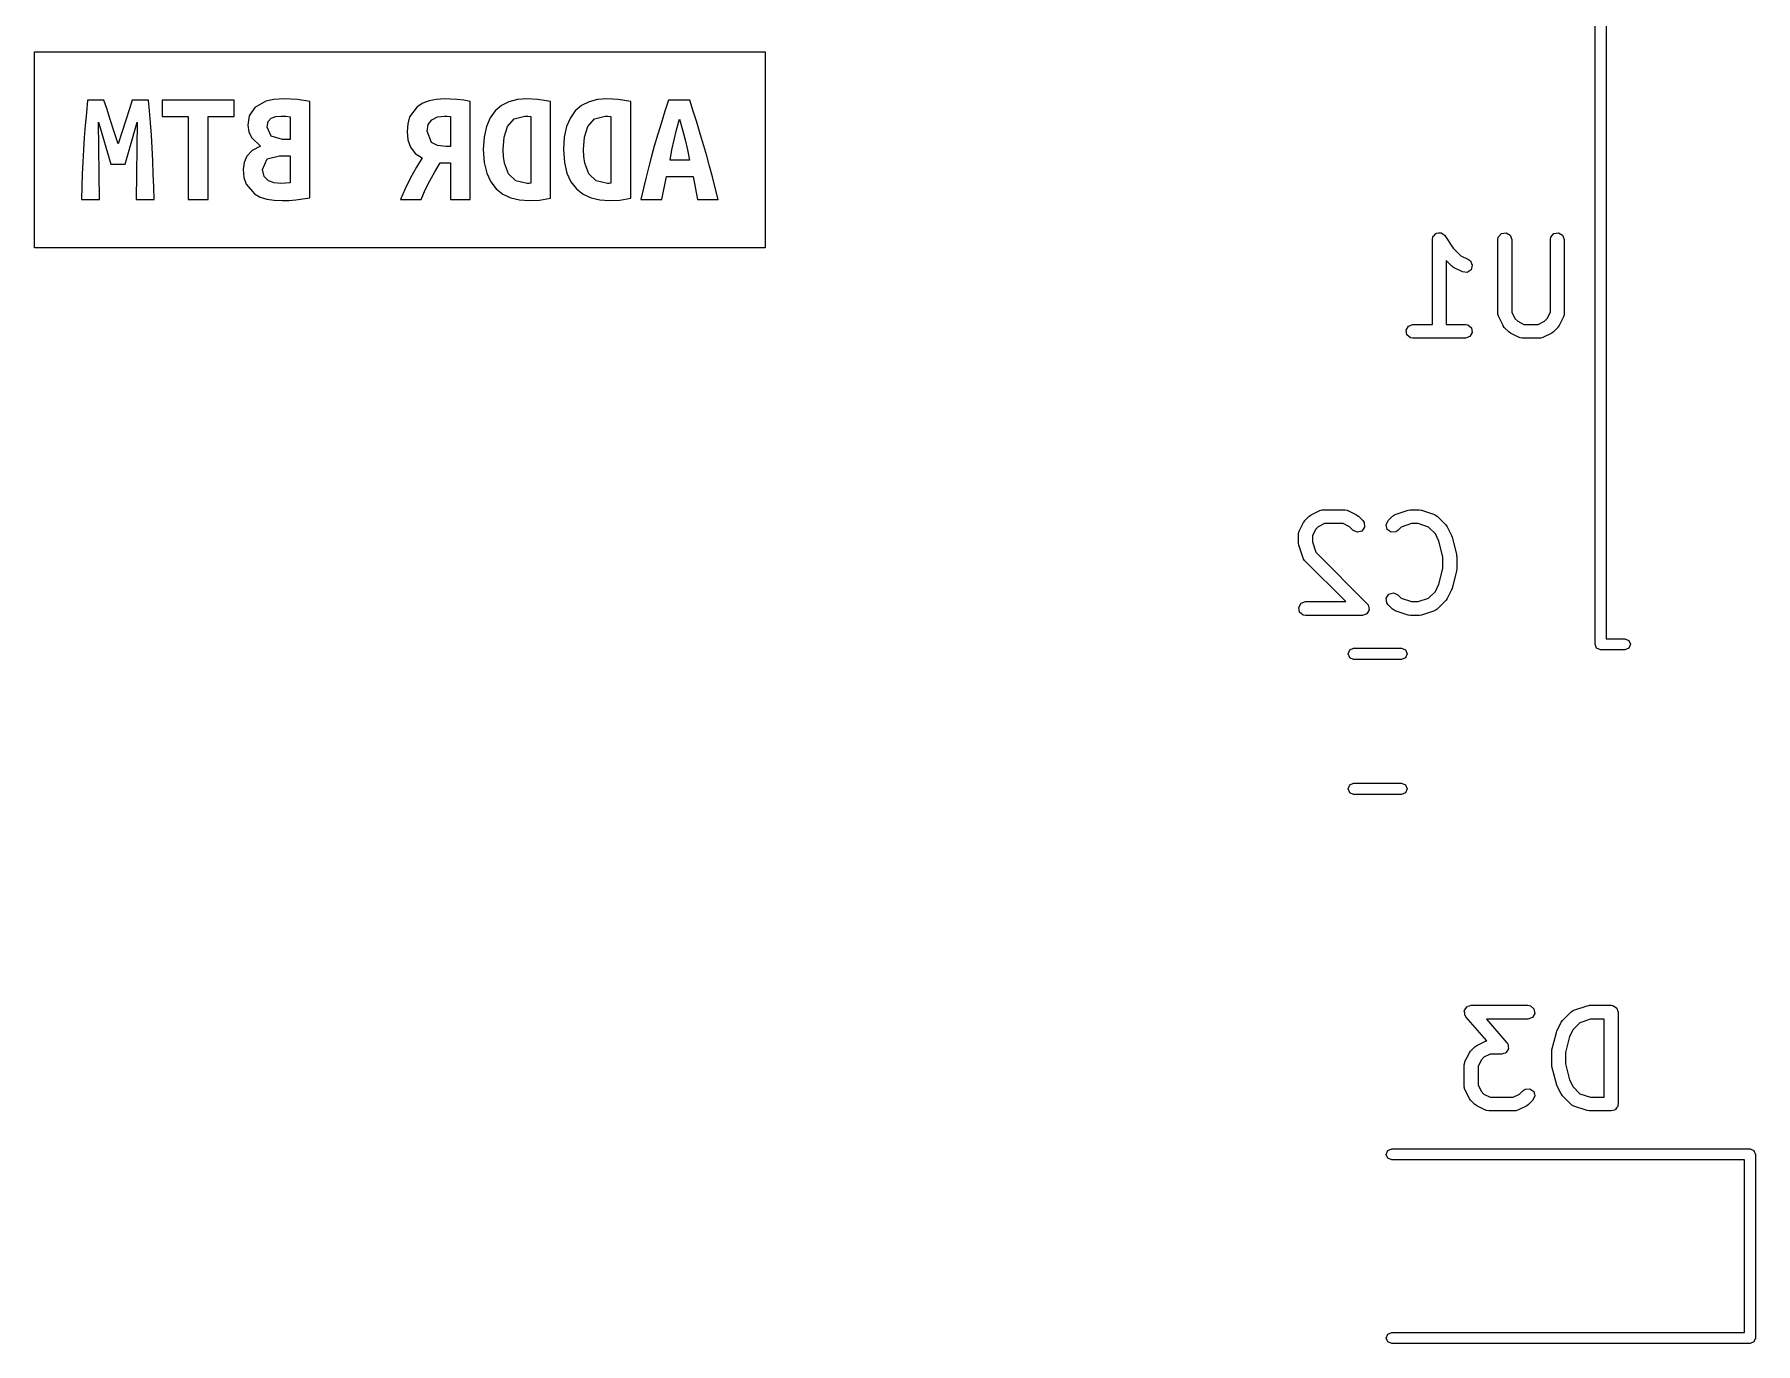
# Model space of a CAD drawing. Extents: x 15 to 417, y -164 to -100.
# Drawn here: x 144.61 to 163.35, y -163.62 to -149.37 of the extents above; entities that cross this region are included whole.
import ezdxf

# ---------------------------------------------------------------- set-up
doc = ezdxf.new("R2010")
doc.units = 0
doc.layers.add('BLACK', color=7, linetype='CONTINUOUS')

msp = doc.modelspace()

# ---------------------------------------------------------------- linework, layer by layer
at = {"layer": 'BLACK', "linetype": 'CONTINUOUS'}
for p, q in [((161.599, -156.006), (161.599, -148.286)), ((161.719, -148.346), (161.719, -155.946)), ((144.613, -149.556), (152.567, -149.556)), ((144.613, -151.688), (144.613, -149.556)), ((152.567, -149.556), (152.567, -151.688)), ((145.178, -150.22), (145.166, -150.357)), ((145.19, -150.081), (145.178, -150.22)), ((145.368, -150.081), (145.19, -150.081)), ((145.4, -150.173), (145.368, -150.081)), ((145.438, -150.293), (145.4, -150.173)), ((145.647, -150.175), (145.607, -150.299)), ((145.677, -150.081), (145.647, -150.175)), ((145.855, -150.081), (145.677, -150.081)), ((145.867, -150.199), (145.855, -150.081)), ((145.877, -150.327), (145.867, -150.199)), ((146.788, -150.081), (146.002, -150.081)), ((146.002, -150.081), (146.002, -150.259)), ((146.788, -150.259), (146.788, -150.081)), ((147.011, -150.16), (146.952, -150.252)), ((147.132, -150.094), (147.011, -150.16)), ((147.22, -150.075), (147.132, -150.094)), ((147.331, -150.068), (147.22, -150.075)), ((147.476, -150.076), (147.331, -150.068)), ((147.61, -150.095), (147.476, -150.076)), ((147.61, -151.144), (147.61, -150.095)), ((148.78, -150.154), (148.697, -150.265)), ((148.84, -150.116), (148.78, -150.154)), ((148.91, -150.089), (148.84, -150.116)), ((148.989, -150.074), (148.91, -150.089)), ((149.077, -150.068), (148.989, -150.074)), ((149.138, -150.07), (149.077, -150.068)), ((149.212, -150.075), (149.138, -150.07)), ((149.288, -150.083), (149.212, -150.075)), ((149.357, -150.096), (149.288, -150.083)), ((149.357, -151.162), (149.357, -150.096)), ((149.627, -150.199), (149.573, -150.275)), ((149.695, -150.14), (149.627, -150.199)), ((149.777, -150.1), (149.695, -150.14)), ((149.869, -150.076), (149.777, -150.1)), ((149.971, -150.068), (149.869, -150.076)), ((150.092, -150.074), (149.971, -150.068)), ((150.23, -150.095), (150.092, -150.074)), ((150.23, -151.149), (150.23, -150.095)), ((150.5, -150.199), (150.446, -150.275)), ((150.568, -150.14), (150.5, -150.199)), ((150.65, -150.1), (150.568, -150.14)), ((150.742, -150.076), (150.65, -150.1)), ((150.844, -150.068), (150.742, -150.076)), ((150.965, -150.074), (150.844, -150.068)), ((151.103, -150.095), (150.965, -150.074)), ((151.103, -151.149), (151.103, -150.095)), ((151.475, -150.201), (151.437, -150.325)), ((151.513, -150.081), (151.475, -150.201)), ((151.747, -150.081), (151.513, -150.081)), ((151.784, -150.2), (151.747, -150.081)), ((151.822, -150.323), (151.784, -150.2)), ((145.166, -150.357), (145.156, -150.49)), ((145.323, -151.162), (145.312, -150.322)), ((145.312, -150.322), (145.445, -150.779)), ((145.482, -150.426), (145.438, -150.293)), ((145.607, -150.299), (145.565, -150.433)), ((145.602, -150.779), (145.73, -150.322)), ((145.73, -150.322), (145.721, -151.162)), ((145.886, -150.462), (145.877, -150.327)), ((146.002, -150.259), (146.287, -150.259)), ((146.287, -150.259), (146.287, -151.162)), ((146.503, -151.162), (146.503, -150.259)), ((146.503, -150.259), (146.788, -150.259)), ((146.952, -150.252), (146.936, -150.353)), ((146.936, -150.353), (146.946, -150.426)), ((147.146, -150.376), (147.158, -150.314)), ((147.188, -150.474), (147.146, -150.376)), ((147.158, -150.314), (147.191, -150.277)), ((147.191, -150.277), (147.24, -150.26)), ((147.24, -150.26), (147.298, -150.255)), ((147.298, -150.255), (147.348, -150.257)), ((147.348, -150.257), (147.396, -150.262)), ((147.396, -150.262), (147.396, -150.51)), ((148.676, -150.338), (148.669, -150.423)), ((148.669, -150.423), (148.678, -150.513)), ((148.697, -150.265), (148.676, -150.338)), ((148.887, -150.421), (148.9, -150.347)), ((148.936, -150.543), (148.887, -150.421)), ((148.9, -150.347), (148.939, -150.295)), ((148.939, -150.295), (149, -150.265)), ((149, -150.265), (149.077, -150.255)), ((149.077, -150.255), (149.107, -150.256)), ((149.107, -150.256), (149.142, -150.261)), ((149.142, -150.261), (149.142, -150.585)), ((149.532, -150.37), (149.507, -150.484)), ((149.573, -150.275), (149.532, -150.37)), ((149.727, -150.484), (149.763, -150.367)), ((149.763, -150.367), (149.835, -150.286)), ((149.835, -150.286), (149.952, -150.255)), ((149.952, -150.255), (149.984, -150.256)), ((149.984, -150.256), (150.015, -150.261)), ((150.015, -150.261), (150.015, -150.987)), ((150.405, -150.37), (150.38, -150.484)), ((150.446, -150.275), (150.405, -150.37)), ((150.6, -150.484), (150.637, -150.367)), ((150.637, -150.367), (150.708, -150.286)), ((150.708, -150.286), (150.825, -150.255)), ((150.825, -150.255), (150.857, -150.256)), ((150.857, -150.256), (150.888, -150.261)), ((150.888, -150.261), (150.888, -150.987)), ((151.437, -150.325), (151.398, -150.453)), ((151.575, -150.515), (151.603, -150.406)), ((151.603, -150.406), (151.635, -150.29)), ((151.635, -150.29), (151.668, -150.406)), ((151.668, -150.406), (151.696, -150.515)), ((151.86, -150.45), (151.822, -150.323)), ((145.156, -150.49), (145.147, -150.623)), ((145.525, -150.559), (145.482, -150.426)), ((145.565, -150.433), (145.525, -150.559)), ((145.894, -150.601), (145.886, -150.462)), ((145.901, -150.743), (145.894, -150.601)), ((146.946, -150.426), (146.974, -150.489)), ((146.974, -150.489), (147.074, -150.584)), ((147.074, -150.584), (146.982, -150.631)), ((147.312, -150.51), (147.188, -150.474)), ((147.396, -150.51), (147.312, -150.51)), ((148.678, -150.513), (148.707, -150.594)), ((148.707, -150.594), (148.758, -150.662)), ((149, -150.575), (148.936, -150.543)), ((149.095, -150.585), (149, -150.575)), ((149.142, -150.585), (149.095, -150.585)), ((149.507, -150.484), (149.498, -150.62)), ((149.716, -150.62), (149.727, -150.484)), ((150.38, -150.484), (150.371, -150.62)), ((150.589, -150.62), (150.6, -150.484)), ((151.36, -150.584), (151.33, -150.693)), ((151.398, -150.453), (151.36, -150.584)), ((151.552, -150.622), (151.575, -150.515)), ((151.696, -150.515), (151.72, -150.622)), ((151.899, -150.579), (151.86, -150.45)), ((151.931, -150.687), (151.899, -150.579)), ((145.14, -150.755), (145.134, -150.888)), ((145.147, -150.623), (145.14, -150.755)), ((145.445, -150.779), (145.602, -150.779)), ((145.907, -150.886), (145.901, -150.743)), ((146.895, -150.762), (146.886, -150.835)), ((146.925, -150.692), (146.895, -150.762)), ((146.982, -150.631), (146.925, -150.692)), ((147.097, -150.835), (147.147, -150.722)), ((147.147, -150.722), (147.28, -150.688)), ((147.28, -150.688), (147.396, -150.688)), ((147.396, -150.688), (147.396, -150.982)), ((148.758, -150.662), (148.834, -150.711)), ((148.834, -150.711), (148.772, -150.811)), ((148.971, -150.862), (149.03, -150.763)), ((149.03, -150.763), (149.142, -150.763)), ((149.142, -150.763), (149.142, -151.162)), ((149.498, -150.62), (149.507, -150.759)), ((149.507, -150.759), (149.536, -150.876)), ((149.72, -150.697), (149.716, -150.62)), ((149.729, -150.768), (149.72, -150.697)), ((149.773, -150.884), (149.729, -150.768)), ((150.371, -150.62), (150.381, -150.759)), ((150.381, -150.759), (150.409, -150.876)), ((150.593, -150.697), (150.589, -150.62)), ((150.603, -150.768), (150.593, -150.697)), ((150.646, -150.884), (150.603, -150.768)), ((151.33, -150.693), (151.3, -150.805)), ((151.531, -150.734), (151.552, -150.622)), ((151.742, -150.734), (151.531, -150.734)), ((151.72, -150.622), (151.742, -150.734)), ((151.962, -150.799), (151.931, -150.687)), ((151.993, -150.915), (151.962, -150.799)), ((145.134, -150.888), (145.129, -151.023)), ((145.913, -151.026), (145.907, -150.886)), ((146.886, -150.835), (146.894, -150.925)), ((146.894, -150.925), (146.919, -150.998)), ((147.114, -150.913), (147.097, -150.835)), ((147.159, -150.96), (147.114, -150.913)), ((147.221, -150.983), (147.159, -150.96)), ((147.293, -150.989), (147.221, -150.983)), ((147.346, -150.987), (147.293, -150.989)), ((147.396, -150.982), (147.346, -150.987)), ((148.707, -150.927), (148.647, -151.047)), ((148.772, -150.811), (148.707, -150.927)), ((148.866, -151.059), (148.916, -150.96)), ((148.916, -150.96), (148.971, -150.862)), ((149.536, -150.876), (149.58, -150.972)), ((149.58, -150.972), (149.639, -151.048)), ((149.853, -150.961), (149.773, -150.884)), ((149.977, -150.989), (149.853, -150.961)), ((150.015, -150.987), (149.996, -150.989)), ((150.409, -150.876), (150.453, -150.972)), ((150.453, -150.972), (150.513, -151.048)), ((150.727, -150.961), (150.646, -150.884)), ((150.85, -150.989), (150.727, -150.961)), ((150.888, -150.987), (150.869, -150.989)), ((151.271, -150.92), (151.242, -151.039)), ((151.3, -150.805), (151.271, -150.92)), ((151.443, -151.162), (151.494, -150.912)), ((151.494, -150.912), (151.782, -150.912)), ((151.782, -150.912), (151.831, -151.162)), ((152.024, -151.036), (151.993, -150.915)), ((145.129, -151.023), (145.125, -151.162)), ((145.125, -151.162), (145.323, -151.162)), ((145.721, -151.162), (145.918, -151.162)), ((145.918, -151.162), (145.913, -151.026)), ((146.287, -151.162), (146.503, -151.162)), ((146.919, -150.998), (147.009, -151.103)), ((147.009, -151.103), (147.071, -151.137)), ((147.071, -151.137), (147.143, -151.159)), ((147.143, -151.159), (147.224, -151.171)), ((147.224, -151.171), (147.31, -151.176)), ((147.31, -151.176), (147.383, -151.174)), ((147.383, -151.174), (147.458, -151.168)), ((147.458, -151.168), (147.535, -151.158)), ((147.535, -151.158), (147.61, -151.144)), ((148.647, -151.047), (148.597, -151.162)), ((148.597, -151.162), (148.822, -151.162)), ((148.822, -151.162), (148.866, -151.059)), ((149.142, -151.162), (149.357, -151.162)), ((149.639, -151.048), (149.712, -151.105)), ((149.712, -151.105), (149.798, -151.145)), ((149.798, -151.145), (149.894, -151.168)), ((149.894, -151.168), (149.999, -151.176)), ((149.996, -150.989), (149.977, -150.989)), ((149.999, -151.176), (150.112, -151.169)), ((150.112, -151.169), (150.23, -151.149)), ((150.513, -151.048), (150.585, -151.105)), ((150.585, -151.105), (150.671, -151.145)), ((150.671, -151.145), (150.767, -151.168)), ((150.767, -151.168), (150.872, -151.176)), ((150.869, -150.989), (150.85, -150.989)), ((150.872, -151.176), (150.985, -151.169)), ((150.985, -151.169), (151.103, -151.149)), ((151.242, -151.039), (151.213, -151.162)), ((151.213, -151.162), (151.443, -151.162)), ((151.831, -151.162), (152.055, -151.162)), ((152.055, -151.162), (152.024, -151.036)), ((159.851, -151.55), (159.865, -151.533)), ((159.865, -151.533), (159.869, -151.533)), ((159.869, -151.533), (159.872, -151.53)), ((159.872, -151.53), (159.894, -151.528)), ((159.894, -151.528), (159.916, -151.525)), ((159.916, -151.525), (159.919, -151.527)), ((159.919, -151.527), (159.924, -151.526)), ((159.924, -151.526), (159.941, -151.539)), ((159.941, -151.539), (159.96, -151.55)), ((160.546, -151.573), (160.579, -151.533)), ((160.579, -151.533), (160.63, -151.525)), ((160.63, -151.525), (160.674, -151.55)), ((161.118, -151.573), (161.151, -151.533)), ((161.151, -151.533), (161.201, -151.525)), ((161.201, -151.525), (161.246, -151.55)), ((152.567, -151.688), (144.613, -151.688)), ((159.828, -151.598), (159.832, -151.573)), ((159.828, -152.523), (159.828, -151.598)), ((159.832, -151.573), (159.835, -151.569)), ((159.835, -151.565), (159.851, -151.55)), ((159.835, -151.569), (159.835, -151.565)), ((159.96, -151.55), (159.962, -151.554)), ((159.962, -151.554), (159.965, -151.557)), ((159.965, -151.557), (160.056, -151.693)), ((160.056, -151.693), (160.137, -151.775)), ((160.542, -151.598), (160.546, -151.573)), ((160.542, -152.408), (160.542, -151.598)), ((160.674, -151.55), (160.692, -151.598)), ((160.692, -151.598), (160.692, -152.39)), ((161.113, -151.598), (161.118, -151.573)), ((161.113, -152.39), (161.113, -151.598)), ((161.246, -151.55), (161.263, -151.598)), ((161.263, -151.598), (161.263, -152.408)), ((160.04, -151.89), (159.978, -151.827)), ((159.978, -151.827), (159.978, -152.523)), ((160.042, -151.89), (160.04, -151.89)), ((160.06, -151.904), (160.042, -151.89)), ((160.155, -151.951), (160.06, -151.904)), ((160.137, -151.775), (160.222, -151.817)), ((160.222, -151.817), (160.243, -151.833)), ((160.243, -151.833), (160.263, -151.88)), ((160.263, -151.88), (160.249, -151.929)), ((160.206, -151.957), (160.155, -151.951)), ((160.249, -151.929), (160.206, -151.957)), ((160.543, -152.412), (160.542, -152.408)), ((160.542, -152.416), (160.543, -152.412)), ((160.55, -152.441), (160.542, -152.416)), ((160.597, -152.537), (160.55, -152.441)), ((160.692, -152.39), (160.726, -152.459)), ((160.726, -152.459), (160.757, -152.489)), ((161.049, -152.489), (161.079, -152.459)), ((161.079, -152.459), (161.113, -152.39)), ((161.255, -152.441), (161.208, -152.537)), ((161.256, -152.437), (161.255, -152.441)), ((161.259, -152.434), (161.256, -152.437)), ((161.263, -152.408), (161.259, -152.434)), ((159.543, -152.585), (159.569, -152.541)), ((159.552, -152.636), (159.543, -152.585)), ((159.591, -152.669), (159.552, -152.636)), ((159.569, -152.541), (159.617, -152.523)), ((159.617, -152.673), (159.591, -152.669)), ((159.617, -152.523), (159.828, -152.523)), ((160.188, -152.673), (159.617, -152.673)), ((159.978, -152.523), (160.188, -152.523)), ((160.188, -152.523), (160.214, -152.528)), ((160.237, -152.656), (160.188, -152.673)), ((160.214, -152.528), (160.253, -152.561)), ((160.262, -152.611), (160.237, -152.656)), ((160.253, -152.561), (160.262, -152.611)), ((160.599, -152.538), (160.597, -152.537)), ((160.611, -152.556), (160.599, -152.538)), ((160.659, -152.604), (160.611, -152.556)), ((160.661, -152.604), (160.659, -152.604)), ((160.679, -152.618), (160.661, -152.604)), ((160.774, -152.665), (160.679, -152.618)), ((160.757, -152.489), (160.825, -152.523)), ((160.778, -152.666), (160.774, -152.665)), ((160.782, -152.669), (160.778, -152.666)), ((160.807, -152.673), (160.782, -152.669)), ((160.998, -152.673), (160.807, -152.673)), ((160.825, -152.523), (160.98, -152.523)), ((160.98, -152.523), (161.049, -152.489)), ((161.002, -152.672), (160.998, -152.673)), ((161.006, -152.673), (161.002, -152.672)), ((161.031, -152.665), (161.006, -152.673)), ((161.127, -152.618), (161.031, -152.665)), ((161.128, -152.617), (161.127, -152.618)), ((161.146, -152.604), (161.128, -152.617)), ((161.194, -152.556), (161.146, -152.604)), ((161.208, -152.537), (161.194, -152.555)), ((161.194, -152.555), (161.194, -152.556)), ((158.604, -154.55), (158.629, -154.543)), ((158.629, -154.543), (158.633, -154.544)), ((158.633, -154.544), (158.637, -154.542)), ((158.637, -154.542), (158.875, -154.542)), ((158.875, -154.542), (158.901, -154.547)), ((158.901, -154.547), (158.905, -154.55)), ((159.423, -154.594), (159.566, -154.546)), ((159.566, -154.546), (159.588, -154.543)), ((159.588, -154.543), (159.59, -154.542)), ((159.59, -154.542), (159.685, -154.542)), ((159.685, -154.542), (159.707, -154.546)), ((159.707, -154.546), (159.709, -154.546)), ((159.709, -154.546), (159.852, -154.594)), ((158.38, -154.774), (158.427, -154.679)), ((158.427, -154.679), (158.441, -154.661)), ((158.441, -154.66), (158.489, -154.612)), ((158.441, -154.661), (158.441, -154.66)), ((158.489, -154.612), (158.507, -154.599)), ((158.507, -154.599), (158.509, -154.598)), ((158.509, -154.598), (158.604, -154.55)), ((158.587, -154.727), (158.556, -154.757)), ((158.655, -154.692), (158.587, -154.727)), ((158.858, -154.692), (158.655, -154.692)), ((158.926, -154.727), (158.858, -154.692)), ((158.905, -154.55), (158.909, -154.55)), ((158.909, -154.55), (159.004, -154.598)), ((158.965, -154.766), (158.926, -154.727)), ((159.004, -154.598), (159.022, -154.611)), ((159.022, -154.611), (159.024, -154.612)), ((159.024, -154.612), (159.071, -154.66)), ((159.091, -154.732), (159.061, -154.774)), ((159.071, -154.66), (159.086, -154.681)), ((159.086, -154.681), (159.091, -154.732)), ((159.325, -154.706), (159.346, -154.66)), ((159.338, -154.756), (159.325, -154.706)), ((159.346, -154.66), (159.394, -154.612)), ((159.394, -154.612), (159.415, -154.597)), ((159.415, -154.597), (159.42, -154.597)), ((159.42, -154.597), (159.423, -154.594)), ((159.487, -154.731), (159.452, -154.766)), ((159.602, -154.692), (159.487, -154.731)), ((159.673, -154.692), (159.602, -154.692)), ((159.787, -154.731), (159.673, -154.692)), ((159.861, -154.805), (159.787, -154.731)), ((159.852, -154.594), (159.874, -154.606)), ((159.874, -154.606), (159.877, -154.61)), ((159.877, -154.61), (159.881, -154.612)), ((159.881, -154.612), (159.976, -154.707)), ((159.976, -154.707), (159.989, -154.726)), ((159.989, -154.726), (159.99, -154.727)), ((159.99, -154.727), (160.038, -154.822)), ((158.372, -154.808), (158.376, -154.782)), ((158.372, -154.903), (158.372, -154.808)), ((158.372, -154.905), (158.372, -154.903)), ((158.376, -154.927), (158.372, -154.905)), ((158.376, -154.782), (158.379, -154.779)), ((158.379, -154.779), (158.38, -154.774)), ((158.556, -154.757), (158.522, -154.826)), ((158.522, -154.826), (158.522, -154.891)), ((158.522, -154.891), (158.56, -155.005)), ((159.012, -154.787), (158.965, -154.766)), ((159.061, -154.774), (159.012, -154.787)), ((159.38, -154.785), (159.338, -154.756)), ((159.431, -154.781), (159.38, -154.785)), ((159.452, -154.766), (159.431, -154.781)), ((159.9, -154.882), (159.861, -154.805)), ((159.943, -155.055), (159.9, -154.882)), ((160.038, -154.822), (160.041, -154.834)), ((160.041, -154.834), (160.043, -154.837)), ((160.043, -154.837), (160.091, -155.028)), ((158.423, -155.07), (158.376, -154.927)), ((158.426, -155.073), (158.423, -155.07)), ((158.427, -155.078), (158.426, -155.073)), ((158.441, -155.099), (158.427, -155.078)), ((158.885, -155.542), (158.441, -155.099)), ((158.56, -155.005), (159.119, -155.564)), ((159.943, -155.18), (159.943, -155.055)), ((160.091, -155.028), (160.092, -155.043)), ((160.092, -155.043), (160.093, -155.046)), ((160.093, -155.046), (160.093, -155.189)), ((159.9, -155.353), (159.943, -155.18)), ((160.091, -155.207), (160.043, -155.397)), ((160.093, -155.189), (160.091, -155.204)), ((160.091, -155.204), (160.091, -155.207)), ((159.327, -155.503), (159.356, -155.461)), ((159.356, -155.461), (159.406, -155.447)), ((159.406, -155.447), (159.452, -155.469)), ((159.452, -155.469), (159.487, -155.504)), ((159.787, -155.504), (159.861, -155.43)), ((159.861, -155.43), (159.9, -155.353)), ((160.038, -155.413), (159.99, -155.508)), ((160.043, -155.397), (160.038, -155.409)), ((160.038, -155.409), (160.038, -155.413)), ((158.373, -155.604), (158.399, -155.56)), ((158.382, -155.655), (158.373, -155.604)), ((158.421, -155.688), (158.382, -155.655)), ((158.399, -155.56), (158.447, -155.542)), ((158.447, -155.542), (158.885, -155.542)), ((159.125, -155.655), (159.114, -155.675)), ((159.119, -155.564), (159.128, -155.578)), ((159.138, -155.637), (159.125, -155.655)), ((159.128, -155.578), (159.131, -155.58)), ((159.131, -155.58), (159.131, -155.582)), ((159.131, -155.582), (159.134, -155.586)), ((159.134, -155.586), (159.136, -155.608)), ((159.136, -155.608), (159.14, -155.63)), ((159.14, -155.63), (159.138, -155.633)), ((159.138, -155.633), (159.138, -155.637)), ((159.331, -155.554), (159.327, -155.503)), ((159.346, -155.575), (159.331, -155.554)), ((159.394, -155.623), (159.346, -155.575)), ((159.398, -155.625), (159.394, -155.623)), ((159.4, -155.629), (159.398, -155.625)), ((159.423, -155.641), (159.4, -155.629)), ((159.566, -155.689), (159.423, -155.641)), ((159.487, -155.504), (159.602, -155.542)), ((159.602, -155.542), (159.673, -155.542)), ((159.673, -155.542), (159.787, -155.504)), ((159.852, -155.641), (159.709, -155.689)), ((159.855, -155.638), (159.852, -155.641)), ((159.86, -155.638), (159.855, -155.638)), ((159.881, -155.623), (159.86, -155.638)), ((159.976, -155.528), (159.881, -155.623)), ((159.977, -155.526), (159.976, -155.528)), ((159.99, -155.508), (159.977, -155.526)), ((158.447, -155.692), (158.421, -155.688)), ((159.066, -155.692), (158.447, -155.692)), ((159.087, -155.685), (159.066, -155.692)), ((159.109, -155.679), (159.087, -155.685)), ((159.111, -155.676), (159.109, -155.679)), ((159.114, -155.675), (159.111, -155.676)), ((159.568, -155.688), (159.566, -155.689)), ((159.59, -155.692), (159.568, -155.688)), ((159.685, -155.692), (159.59, -155.692)), ((159.687, -155.692), (159.685, -155.692)), ((159.709, -155.689), (159.687, -155.692)), ((161.616, -156.048), (161.599, -156.006)), ((161.719, -155.946), (161.924, -155.946)), ((161.924, -155.946), (161.966, -155.964)), ((161.966, -155.964), (161.984, -156.006)), ((161.984, -156.006), (161.966, -156.048)), ((158.911, -156.11), (158.929, -156.068)), ((158.929, -156.152), (158.911, -156.11)), ((158.929, -156.068), (158.971, -156.05)), ((158.971, -156.17), (158.929, -156.152)), ((158.971, -156.05), (159.494, -156.05)), ((159.494, -156.17), (158.971, -156.17)), ((159.494, -156.05), (159.536, -156.068)), ((159.536, -156.152), (159.494, -156.17)), ((159.536, -156.068), (159.554, -156.11)), ((159.554, -156.11), (159.536, -156.152)), ((161.659, -156.066), (161.616, -156.048)), ((161.924, -156.066), (161.659, -156.066)), ((161.966, -156.048), (161.924, -156.066)), ((158.911, -157.58), (158.929, -157.538)), ((158.929, -157.538), (158.971, -157.52)), ((158.971, -157.52), (159.494, -157.52)), ((159.494, -157.52), (159.536, -157.538)), ((159.536, -157.538), (159.554, -157.58)), ((158.929, -157.622), (158.911, -157.58)), ((158.971, -157.64), (158.929, -157.622)), ((159.494, -157.64), (158.971, -157.64)), ((159.536, -157.622), (159.494, -157.64)), ((159.554, -157.58), (159.536, -157.622)), ((160.179, -159.988), (160.192, -159.972)), ((160.192, -159.972), (160.202, -159.955)), ((160.202, -159.955), (160.208, -159.953)), ((160.208, -159.953), (160.211, -159.948)), ((160.211, -159.948), (160.231, -159.944)), ((160.231, -159.944), (160.25, -159.937)), ((160.25, -159.937), (160.869, -159.937)), ((160.869, -159.937), (160.895, -159.942)), ((160.895, -159.942), (160.934, -159.975)), ((160.934, -159.975), (160.943, -160.025)), ((161.369, -159.989), (161.512, -159.941)), ((161.512, -159.941), (161.534, -159.938)), ((161.534, -159.938), (161.536, -159.937)), ((161.536, -159.937), (161.774, -159.937)), ((161.774, -159.937), (161.784, -159.939)), ((161.784, -159.939), (161.787, -159.939)), ((161.787, -159.939), (161.79, -159.94)), ((161.79, -159.94), (161.8, -159.942)), ((161.8, -159.942), (161.815, -159.954)), ((161.815, -159.954), (161.832, -159.964)), ((161.832, -159.964), (161.834, -159.971)), ((161.834, -159.971), (161.839, -159.975)), ((161.839, -159.975), (161.842, -159.994)), ((160.176, -159.999), (160.179, -159.994)), ((160.18, -160.019), (160.176, -159.999)), ((160.179, -159.994), (160.179, -159.988)), ((160.18, -160.039), (160.18, -160.019)), ((160.185, -160.047), (160.18, -160.039)), ((160.185, -160.05), (160.185, -160.047)), ((160.188, -160.052), (160.185, -160.05)), ((160.194, -160.062), (160.188, -160.052)), ((160.422, -160.322), (160.194, -160.062)), ((160.869, -160.087), (160.416, -160.087)), ((160.416, -160.087), (160.64, -160.344)), ((160.918, -160.07), (160.869, -160.087)), ((160.943, -160.025), (160.918, -160.07)), ((161.183, -160.217), (161.231, -160.122)), ((161.231, -160.122), (161.244, -160.104)), ((161.244, -160.104), (161.245, -160.102)), ((161.245, -160.102), (161.34, -160.007)), ((161.34, -160.007), (161.361, -159.992)), ((161.434, -160.126), (161.36, -160.2)), ((161.361, -159.992), (161.366, -159.992)), ((161.366, -159.992), (161.369, -159.989)), ((161.548, -160.087), (161.434, -160.126)), ((161.699, -160.087), (161.548, -160.087)), ((161.699, -160.937), (161.699, -160.087)), ((161.842, -159.994), (161.849, -160.012)), ((161.849, -160.012), (161.849, -161.012)), ((160.312, -160.374), (160.407, -160.326)), ((160.407, -160.326), (160.422, -160.322)), ((160.64, -160.344), (160.646, -160.354)), ((160.646, -160.354), (160.649, -160.356)), ((161.13, -160.423), (161.178, -160.232)), ((161.178, -160.232), (161.183, -160.22)), ((161.183, -160.22), (161.183, -160.217)), ((161.321, -160.277), (161.278, -160.45)), ((161.36, -160.2), (161.321, -160.277)), ((160.183, -160.55), (160.231, -160.455)), ((160.231, -160.455), (160.244, -160.437)), ((160.244, -160.437), (160.245, -160.436)), ((160.245, -160.436), (160.292, -160.388)), ((160.292, -160.388), (160.311, -160.375)), ((160.311, -160.375), (160.312, -160.374)), ((160.36, -160.533), (160.325, -160.602)), ((160.39, -160.503), (160.36, -160.533)), ((160.458, -160.468), (160.39, -160.503)), ((160.584, -160.468), (160.458, -160.468)), ((160.603, -160.461), (160.584, -160.468)), ((160.622, -160.457), (160.603, -160.461)), ((160.626, -160.453), (160.622, -160.457)), ((160.632, -160.451), (160.626, -160.453)), ((160.642, -160.433), (160.632, -160.451)), ((160.655, -160.418), (160.642, -160.433)), ((160.649, -160.356), (160.649, -160.359)), ((160.649, -160.359), (160.654, -160.366)), ((160.654, -160.366), (160.654, -160.386)), ((160.654, -160.386), (160.657, -160.406)), ((160.657, -160.406), (160.654, -160.412)), ((160.654, -160.412), (160.655, -160.418)), ((161.128, -160.441), (161.13, -160.426)), ((161.128, -160.584), (161.128, -160.441)), ((161.13, -160.426), (161.13, -160.423)), ((161.278, -160.45), (161.278, -160.575)), ((160.175, -160.584), (160.18, -160.558)), ((160.175, -160.822), (160.175, -160.584)), ((160.18, -160.558), (160.183, -160.555)), ((160.183, -160.555), (160.183, -160.55)), ((160.325, -160.602), (160.325, -160.804)), ((161.129, -160.587), (161.128, -160.584)), ((161.13, -160.602), (161.129, -160.587)), ((161.178, -160.792), (161.13, -160.602)), ((161.278, -160.575), (161.321, -160.748)), ((160.177, -160.826), (160.175, -160.822)), ((160.176, -160.83), (160.177, -160.826)), ((160.183, -160.855), (160.176, -160.83)), ((160.231, -160.951), (160.183, -160.855)), ((160.325, -160.804), (160.36, -160.873)), ((160.36, -160.873), (160.39, -160.903)), ((160.39, -160.903), (160.458, -160.937)), ((160.709, -160.937), (160.777, -160.903)), ((160.777, -160.903), (160.816, -160.864)), ((160.816, -160.864), (160.838, -160.849)), ((160.838, -160.849), (160.889, -160.845)), ((160.889, -160.845), (160.931, -160.874)), ((160.931, -160.874), (160.944, -160.924)), ((161.18, -160.795), (161.178, -160.792)), ((161.183, -160.808), (161.18, -160.795)), ((161.231, -160.903), (161.183, -160.808)), ((161.232, -160.904), (161.231, -160.903)), ((161.245, -160.923), (161.232, -160.904)), ((161.321, -160.748), (161.36, -160.825)), ((161.36, -160.825), (161.434, -160.899)), ((161.434, -160.899), (161.548, -160.937)), ((160.232, -160.952), (160.231, -160.951)), ((160.245, -160.97), (160.232, -160.952)), ((160.292, -161.018), (160.245, -160.97)), ((160.294, -161.018), (160.292, -161.018)), ((160.312, -161.032), (160.294, -161.018)), ((160.407, -161.079), (160.312, -161.032)), ((160.412, -161.08), (160.407, -161.079)), ((160.415, -161.083), (160.412, -161.08)), ((160.441, -161.087), (160.415, -161.083)), ((160.726, -161.087), (160.441, -161.087)), ((160.458, -160.937), (160.709, -160.937)), ((160.731, -161.086), (160.726, -161.087)), ((160.735, -161.087), (160.731, -161.086)), ((160.76, -161.079), (160.735, -161.087)), ((160.855, -161.032), (160.76, -161.079)), ((160.856, -161.031), (160.855, -161.032)), ((160.875, -161.018), (160.856, -161.031)), ((160.922, -160.97), (160.875, -161.018)), ((160.944, -160.924), (160.922, -160.97)), ((161.34, -161.018), (161.245, -160.923)), ((161.344, -161.02), (161.34, -161.018)), ((161.347, -161.024), (161.344, -161.02)), ((161.369, -161.036), (161.347, -161.024)), ((161.512, -161.084), (161.369, -161.036)), ((161.514, -161.083), (161.512, -161.084)), ((161.536, -161.087), (161.514, -161.083)), ((161.774, -161.087), (161.536, -161.087)), ((161.548, -160.937), (161.699, -160.937)), ((161.792, -161.081), (161.774, -161.087)), ((161.812, -161.077), (161.792, -161.081)), ((161.816, -161.072), (161.812, -161.077)), ((161.822, -161.07), (161.816, -161.072)), ((161.832, -161.053), (161.822, -161.07)), ((161.845, -161.038), (161.832, -161.053)), ((161.846, -161.028), (161.845, -161.038)), ((161.848, -161.025), (161.846, -161.028)), ((161.849, -161.012), (161.847, -161.022)), ((161.847, -161.022), (161.848, -161.025)), ((159.326, -161.56), (159.344, -161.518)), ((159.344, -161.602), (159.326, -161.56)), ((159.344, -161.518), (159.386, -161.5)), ((159.386, -161.62), (159.344, -161.602)), ((159.386, -161.5), (163.286, -161.5)), ((163.226, -161.62), (159.386, -161.62)), ((163.226, -163.5), (163.226, -161.62)), ((163.286, -161.5), (163.328, -161.518)), ((163.328, -161.518), (163.346, -161.56)), ((163.346, -161.56), (163.346, -163.56)), ((159.326, -163.56), (159.344, -163.518)), ((159.344, -163.518), (159.386, -163.5)), ((159.386, -163.5), (163.226, -163.5)), ((159.344, -163.602), (159.326, -163.56)), ((159.386, -163.62), (159.344, -163.602)), ((163.286, -163.62), (159.386, -163.62)), ((163.328, -163.602), (163.286, -163.62)), ((163.346, -163.56), (163.328, -163.602))]:
    msp.add_line(p, q, dxfattribs=at)

doc.saveas('drawing.dxf')
